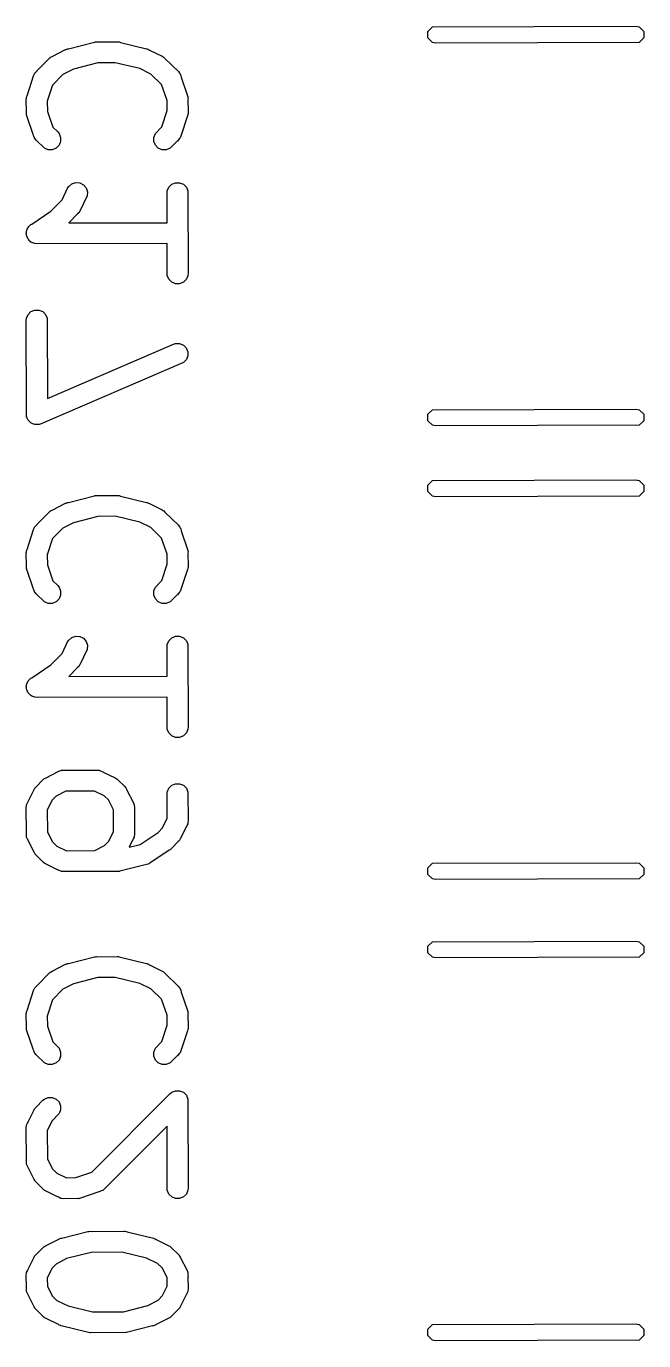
# Model space of a CAD drawing. Extents: x 195 to 310, y -208 to -141.
# Drawn here: x 230.38 to 234.77, y -174.17 to -164.83 of the extents above; entities that cross this region are included whole.
import ezdxf

# ---------------------------------------------------------------- set-up
doc = ezdxf.new("R2010")
doc.units = 0
doc.layers.add('BLACK', color=7, linetype='CONTINUOUS')

msp = doc.modelspace()

# ---------------------------------------------------------------- linework, layer by layer
at = {"layer": 'BLACK', "linetype": 'CONTINUOUS'}
for p, q in [((233.233315, -164.867039), (233.265787, -164.834567)), ((233.265787, -164.834567), (234.711252, -164.83)), ((234.711252, -164.83), (234.734213, -164.834567)), ((234.734213, -164.834567), (234.766685, -164.867039)), ((230.680501, -164.989601), (230.8652, -164.942084)), ((230.8652, -164.942084), (230.867736, -164.941708)), ((230.867736, -164.941708), (230.868758, -164.941286)), ((230.868758, -164.941286), (230.870719, -164.941268)), ((230.870719, -164.941268), (230.879744, -164.939934)), ((230.879744, -164.939934), (230.887667, -164.941112)), ((230.887667, -164.941112), (231.026247, -164.939845)), ((231.026247, -164.939845), (231.0288, -164.940096)), ((231.0288, -164.940096), (231.029893, -164.939934)), ((231.029893, -164.939934), (231.031764, -164.940388)), ((231.031764, -164.940388), (231.040879, -164.941286)), ((231.040879, -164.941286), (231.048547, -164.944462)), ((233.233315, -164.912961), (233.233315, -164.867039)), ((233.265787, -164.945433), (233.233315, -164.912961)), ((234.766685, -164.912961), (234.734213, -164.945433)), ((234.766685, -164.867039), (234.766685, -164.912961)), ((230.564823, -165.04407), (230.659373, -164.995382)), ((230.659373, -164.995382), (230.660442, -164.994972)), ((230.660442, -164.994972), (230.660878, -164.99465)), ((230.660878, -164.99465), (230.662121, -164.99433)), ((230.662121, -164.99433), (230.673104, -164.990127)), ((230.673104, -164.990127), (230.680501, -164.989601)), ((231.048547, -164.944462), (231.234913, -164.989703)), ((231.234913, -164.989703), (231.235992, -164.990088)), ((231.235992, -164.990088), (231.236532, -164.990127)), ((231.236532, -164.990127), (231.237739, -164.990712)), ((231.237739, -164.990712), (231.248759, -164.99465)), ((231.248759, -164.99465), (231.25427, -164.998734)), ((231.25427, -164.998734), (231.345502, -165.043001)), ((233.288748, -164.95), (233.265787, -164.945433)), ((234.734213, -164.945433), (233.288748, -164.95)), ((230.458158, -165.14522), (230.544643, -165.05705)), ((230.544643, -165.05705), (230.550393, -165.052329)), ((230.550393, -165.052329), (230.551692, -165.050833)), ((230.551692, -165.050833), (230.553102, -165.050106)), ((230.553102, -165.050106), (230.556008, -165.047722)), ((230.556008, -165.047722), (230.564823, -165.04407)), ((230.887645, -165.089806), (230.714215, -165.134424)), ((231.012417, -165.088664), (230.887645, -165.089806)), ((231.18554, -165.13069), (231.012417, -165.088664)), ((231.26535, -165.169416), (231.18554, -165.13069)), ((231.345502, -165.043001), (231.351798, -165.046964)), ((231.351798, -165.046964), (231.353628, -165.047722)), ((231.353628, -165.047722), (231.354748, -165.04882)), ((231.354748, -165.04882), (231.357945, -165.050833)), ((231.357945, -165.050833), (231.364468, -165.058355)), ((231.364468, -165.058355), (231.460233, -165.152288)), ((230.385138, -165.324182), (230.431287, -165.181604)), ((230.431287, -165.181604), (230.437281, -165.168179)), ((230.437281, -165.168179), (230.439046, -165.166143)), ((230.439046, -165.166143), (230.440078, -165.163653)), ((230.440078, -165.163653), (230.449826, -165.153714)), ((230.449826, -165.153714), (230.456455, -165.146072)), ((230.456455, -165.146072), (230.458158, -165.14522)), ((230.63908, -165.173115), (230.56629, -165.247324)), ((230.714215, -165.134424), (230.63908, -165.173115)), ((231.341076, -165.243693), (231.26535, -165.169416)), ((231.460233, -165.152288), (231.469561, -165.163653)), ((231.469561, -165.163653), (231.470592, -165.166143)), ((231.470592, -165.166143), (231.472357, -165.168178)), ((231.472357, -165.168178), (231.476802, -165.181136)), ((231.476802, -165.181136), (231.480759, -165.190689)), ((231.480759, -165.190689), (231.480759, -165.192669)), ((231.480759, -165.192669), (231.52597, -165.32446)), ((230.56629, -165.247324), (230.528767, -165.363251)), ((231.379934, -165.356963), (231.341076, -165.243693)), ((230.379819, -165.348178), (230.380548, -165.340772)), ((230.381069, -165.443495), (230.379819, -165.348178)), ((230.380408, -165.338798), (230.380889, -165.337311)), ((230.380548, -165.340772), (230.380408, -165.338798)), ((230.380889, -165.337311), (230.38126, -165.333546)), ((230.38126, -165.333546), (230.385138, -165.324182)), ((230.528767, -165.363251), (230.529703, -165.434629)), ((231.38087, -165.428342), (231.379934, -165.356963)), ((231.52597, -165.32446), (231.527619, -165.331715)), ((231.527619, -165.331715), (231.528378, -165.333546)), ((231.528378, -165.333546), (231.528398, -165.335142)), ((231.528398, -165.335142), (231.52923, -165.338797)), ((231.52923, -165.338797), (231.528568, -165.348097)), ((231.528568, -165.348097), (231.529819, -165.443416)), ((230.380408, -165.452796), (230.381069, -165.443495)), ((230.381239, -165.45645), (230.380408, -165.452796)), ((230.38126, -165.458048), (230.381239, -165.45645)), ((230.382018, -165.459879), (230.38126, -165.458048)), ((230.383668, -165.467133), (230.382018, -165.459879)), ((230.428879, -165.598923), (230.383668, -165.467133)), ((230.529703, -165.434629), (230.568368, -165.547337)), ((231.343262, -165.544534), (231.38087, -165.428342)), ((231.5245, -165.467408), (231.478351, -165.60999)), ((231.528378, -165.458048), (231.5245, -165.467408)), ((231.528748, -165.454284), (231.528378, -165.458048)), ((231.52923, -165.452797), (231.528748, -165.454284)), ((231.529819, -165.443416), (231.529089, -165.450822)), ((231.529089, -165.450822), (231.52923, -165.452797)), ((230.568368, -165.547337), (230.60309, -165.580859)), ((230.60309, -165.580859), (230.612417, -165.592224)), ((230.612417, -165.592224), (230.623616, -165.61926)), ((231.286021, -165.61926), (231.29722, -165.592224)), ((231.29722, -165.592224), (231.343262, -165.544534)), ((230.428879, -165.600904), (230.428879, -165.598923)), ((230.432834, -165.610453), (230.428879, -165.600904)), ((230.437281, -165.623415), (230.432834, -165.610453)), ((230.439046, -165.62545), (230.437281, -165.623415)), ((230.440078, -165.627941), (230.439046, -165.62545)), ((230.449405, -165.639306), (230.440078, -165.627941)), ((230.508389, -165.696252), (230.449405, -165.639306)), ((230.612417, -165.675559), (230.591724, -165.696252)), ((230.623616, -165.648523), (230.612417, -165.675559)), ((230.623616, -165.61926), (230.623616, -165.648523)), ((231.286021, -165.648523), (231.286021, -165.61926)), ((231.297219, -165.675559), (231.286021, -165.648523)), ((231.317912, -165.696252), (231.297219, -165.675559)), ((231.412612, -165.686926), (231.401247, -165.696253)), ((231.452027, -165.6461), (231.412612, -165.686926)), ((231.453183, -165.645523), (231.452027, -165.6461)), ((231.458466, -165.639431), (231.453183, -165.645523)), ((231.46956, -165.627941), (231.458466, -165.639431)), ((231.47059, -165.625452), (231.46956, -165.627941)), ((231.472357, -165.623416), (231.47059, -165.625452)), ((231.478351, -165.60999), (231.472357, -165.623416)), ((230.535425, -165.707451), (230.508389, -165.696252)), ((230.564688, -165.707451), (230.535425, -165.707451)), ((230.591724, -165.696252), (230.564688, -165.707451)), ((231.344948, -165.707451), (231.317912, -165.696252)), ((231.374211, -165.707451), (231.344948, -165.707451)), ((231.401247, -165.696253), (231.374211, -165.707451)), ((230.673451, -165.981304), (230.681283, -165.968861)), ((230.681283, -165.968861), (230.703391, -165.949688)), ((230.703391, -165.949688), (230.731152, -165.940434)), ((230.731152, -165.940434), (230.760342, -165.942508)), ((230.760342, -165.942508), (230.786517, -165.955596)), ((230.786517, -165.955596), (230.80569, -165.977703)), ((231.392459, -165.973177), (231.413151, -165.952485)), ((231.413151, -165.952485), (231.440187, -165.941286)), ((231.440187, -165.941286), (231.469451, -165.941286)), ((231.469451, -165.941286), (231.496487, -165.952485)), ((231.496487, -165.952485), (231.517179, -165.973177)), ((230.554825, -166.143763), (230.633581, -166.063472)), ((230.633581, -166.063472), (230.673451, -165.981304)), ((230.81287, -166.034655), (230.759996, -166.143624)), ((230.80569, -165.977703), (230.814944, -166.005465)), ((230.814944, -166.005465), (230.81287, -166.034655)), ((231.379819, -166.014845), (231.38126, -166.000213)), ((231.380337, -166.225664), (231.379819, -166.014845)), ((231.38126, -166.000213), (231.392459, -165.973177)), ((231.517179, -165.973177), (231.528378, -166.000213)), ((231.528378, -166.000213), (231.529819, -166.586273)), ((230.419238, -166.235677), (230.554825, -166.143763)), ((230.752164, -166.156067), (230.744646, -166.162586)), ((230.754174, -166.152873), (230.752164, -166.156067)), ((230.755275, -166.151751), (230.754174, -166.152873)), ((230.756033, -166.149918), (230.755275, -166.151751)), ((230.759996, -166.143624), (230.756033, -166.149918)), ((230.397709, -166.25364), (230.401841, -166.247471)), ((230.401841, -166.247471), (230.408168, -166.243181)), ((230.408168, -166.243181), (230.413151, -166.238199)), ((230.413151, -166.238199), (230.419238, -166.235677)), ((230.744646, -166.162586), (230.6818, -166.226656)), ((230.6818, -166.226656), (231.380337, -166.225664)), ((230.379819, -166.30048), (230.38126, -166.293275)), ((230.38126, -166.307764), (230.379819, -166.30048)), ((230.38126, -166.285927), (230.384101, -166.279066)), ((230.38126, -166.293275), (230.38126, -166.285927)), ((230.38126, -166.315191), (230.38126, -166.307764)), ((230.384072, -166.321979), (230.38126, -166.315191)), ((230.385498, -166.329188), (230.384072, -166.321979)), ((230.384101, -166.279066), (230.385558, -166.271786)), ((230.389617, -166.335366), (230.385498, -166.329188)), ((230.385558, -166.271786), (230.389646, -166.26568)), ((230.392459, -166.342227), (230.389617, -166.335366)), ((230.389646, -166.26568), (230.392459, -166.258891)), ((230.392459, -166.258891), (230.397709, -166.25364)), ((230.397654, -166.347422), (230.392459, -166.342227)), ((230.401731, -166.353537), (230.397654, -166.347422)), ((230.4079, -166.357668), (230.401731, -166.353537)), ((230.413151, -166.362919), (230.4079, -166.357668)), ((230.41994, -166.365731), (230.413151, -166.362919)), ((230.426046, -166.36982), (230.41994, -166.365731)), ((230.433326, -166.371276), (230.426046, -166.36982)), ((230.440187, -166.374118), (230.433326, -166.371276)), ((230.454663, -166.375543), (230.440187, -166.374118)), ((230.45474, -166.375559), (230.454663, -166.375543)), ((230.454766, -166.375553), (230.45474, -166.375559)), ((230.454819, -166.375559), (230.454766, -166.375553)), ((231.380702, -166.374244), (230.454819, -166.375559)), ((231.38126, -166.600905), (231.380702, -166.374244)), ((231.392459, -166.627941), (231.38126, -166.600905)), ((231.528378, -166.600905), (231.517179, -166.627941)), ((231.529819, -166.586273), (231.528378, -166.600905)), ((231.413151, -166.648633), (231.392459, -166.627941)), ((231.440187, -166.659832), (231.413151, -166.648633)), ((231.469451, -166.659832), (231.440187, -166.659832)), ((231.496487, -166.648633), (231.469451, -166.659832)), ((231.517179, -166.627941), (231.496487, -166.648633)), ((230.379819, -166.919607), (230.38126, -166.904975)), ((230.38126, -166.904975), (230.392459, -166.877939)), ((230.392459, -166.877939), (230.413151, -166.857247)), ((230.413151, -166.857247), (230.440187, -166.846048)), ((230.440187, -166.846048), (230.469451, -166.846048)), ((230.469451, -166.846048), (230.496487, -166.857247)), ((230.496487, -166.857247), (230.517179, -166.877939)), ((230.517179, -166.877939), (230.528378, -166.904975)), ((230.528378, -166.904975), (230.529581, -167.47402)), ((230.381199, -167.572257), (230.379819, -166.919607)), ((230.529581, -167.47402), (231.425275, -167.088766)), ((231.425275, -167.088766), (231.439291, -167.084327)), ((231.439291, -167.084327), (231.468553, -167.08397)), ((231.468553, -167.08397), (231.495723, -167.094838)), ((231.495723, -167.094838), (231.516666, -167.115277)), ((231.516666, -167.115277), (231.528194, -167.142175)), ((231.52855, -167.171436), (231.517682, -167.198606)), ((231.528194, -167.142175), (231.52855, -167.171436)), ((231.497244, -167.21955), (230.484363, -167.655209)), ((231.517682, -167.198606), (231.497244, -167.21955)), ((233.233315, -167.587039), (233.265787, -167.554567)), ((233.265787, -167.554567), (234.711252, -167.55)), ((234.711252, -167.55), (234.734213, -167.554567)), ((234.734213, -167.554567), (234.766685, -167.587039)), ((230.381087, -167.572539), (230.381199, -167.572257)), ((230.381223, -167.583743), (230.381087, -167.572539)), ((230.38126, -167.600905), (230.381223, -167.583743)), ((230.381438, -167.601335), (230.38126, -167.600905)), ((230.381444, -167.6018), (230.381438, -167.601335)), ((230.387032, -167.61484), (230.381444, -167.6018)), ((230.392459, -167.627941), (230.387032, -167.61484)), ((230.392787, -167.628269), (230.392459, -167.627941)), ((230.392971, -167.628698), (230.392787, -167.628269)), ((230.403131, -167.638613), (230.392971, -167.628698)), ((230.413151, -167.648633), (230.403131, -167.638613)), ((230.413581, -167.648811), (230.413151, -167.648633)), ((230.413915, -167.649137), (230.413581, -167.648811)), ((230.427097, -167.65441), (230.413915, -167.649137)), ((233.233315, -167.632961), (233.233315, -167.587039)), ((233.265787, -167.665433), (233.233315, -167.632961)), ((234.766685, -167.632961), (234.734213, -167.665433)), ((234.766685, -167.587039), (234.766685, -167.632961)), ((230.440187, -167.659832), (230.427097, -167.65441)), ((230.440653, -167.659832), (230.440187, -167.659832)), ((230.441085, -167.660005), (230.440653, -167.659832)), ((230.455265, -167.659832), (230.441085, -167.660005)), ((230.469451, -167.659832), (230.455265, -167.659832)), ((230.469881, -167.659653), (230.469451, -167.659832)), ((230.470346, -167.659648), (230.469881, -167.659653)), ((230.484363, -167.655209), (230.470346, -167.659648)), ((233.288748, -167.67), (233.265787, -167.665433)), ((234.734213, -167.665433), (233.288748, -167.67)), ((233.233315, -168.090289), (233.265787, -168.057817)), ((233.233315, -168.136211), (233.233315, -168.090289)), ((233.265787, -168.057817), (234.711252, -168.05325)), ((234.711252, -168.05325), (234.734213, -168.057817)), ((234.734213, -168.057817), (234.766685, -168.090289)), ((234.766685, -168.090289), (234.766685, -168.136211)), ((230.662121, -168.21758), (230.673104, -168.213377)), ((230.673104, -168.213377), (230.680501, -168.212851)), ((230.680501, -168.212851), (230.8652, -168.165334)), ((230.8652, -168.165334), (230.867736, -168.164958)), ((230.867736, -168.164958), (230.868758, -168.164536)), ((230.868758, -168.164536), (230.870719, -168.164518)), ((230.870719, -168.164518), (230.879744, -168.163184)), ((230.879744, -168.163184), (230.887667, -168.164362)), ((230.887667, -168.164362), (231.026247, -168.163095)), ((231.026247, -168.163095), (231.0288, -168.163346)), ((231.0288, -168.163346), (231.029893, -168.163184)), ((231.029893, -168.163184), (231.031764, -168.163638)), ((231.031764, -168.163638), (231.040879, -168.164536)), ((231.040879, -168.164536), (231.048547, -168.167712)), ((231.048547, -168.167712), (231.234913, -168.212953)), ((231.234913, -168.212953), (231.235992, -168.213338)), ((231.235992, -168.213338), (231.236532, -168.213377)), ((231.236532, -168.213377), (231.237739, -168.213962)), ((233.265787, -168.168683), (233.233315, -168.136211)), ((233.288748, -168.17325), (233.265787, -168.168683)), ((234.734213, -168.168683), (233.288748, -168.17325)), ((234.766685, -168.136211), (234.734213, -168.168683)), ((230.458158, -168.36847), (230.544643, -168.2803)), ((230.544643, -168.2803), (230.550393, -168.275579)), ((230.550393, -168.275579), (230.551692, -168.274083)), ((230.551692, -168.274083), (230.553102, -168.273356)), ((230.553102, -168.273356), (230.556008, -168.270972)), ((230.556008, -168.270972), (230.564823, -168.26732)), ((230.564823, -168.26732), (230.659373, -168.218632)), ((230.659373, -168.218632), (230.660442, -168.218222)), ((230.660442, -168.218222), (230.660878, -168.2179)), ((230.660878, -168.2179), (230.662121, -168.21758)), ((231.237739, -168.213962), (231.248759, -168.2179)), ((231.248759, -168.2179), (231.25427, -168.221984)), ((231.25427, -168.221984), (231.345502, -168.266251)), ((231.345502, -168.266251), (231.351798, -168.270214)), ((231.351798, -168.270214), (231.353628, -168.270972)), ((231.353628, -168.270972), (231.354748, -168.27207)), ((231.354748, -168.27207), (231.357945, -168.274083)), ((231.357945, -168.274083), (231.364468, -168.281605)), ((231.364468, -168.281605), (231.460233, -168.375538)), ((230.431287, -168.404854), (230.437281, -168.391429)), ((230.437281, -168.391429), (230.439046, -168.389393)), ((230.439046, -168.389393), (230.440078, -168.386903)), ((230.440078, -168.386903), (230.449826, -168.376964)), ((230.449826, -168.376964), (230.456455, -168.369322)), ((230.456455, -168.369322), (230.458158, -168.36847)), ((230.63908, -168.396365), (230.56629, -168.470574)), ((230.714215, -168.357674), (230.63908, -168.396365)), ((230.887645, -168.313056), (230.714215, -168.357674)), ((231.012417, -168.311914), (230.887645, -168.313056)), ((231.18554, -168.35394), (231.012417, -168.311914)), ((231.26535, -168.392666), (231.18554, -168.35394)), ((231.341076, -168.466943), (231.26535, -168.392666)), ((231.460233, -168.375538), (231.469561, -168.386903)), ((231.469561, -168.386903), (231.470592, -168.389393)), ((231.470592, -168.389393), (231.472357, -168.391428)), ((231.472357, -168.391428), (231.476802, -168.404386)), ((230.385138, -168.547432), (230.431287, -168.404854)), ((230.56629, -168.470574), (230.528767, -168.586501)), ((231.379934, -168.580213), (231.341076, -168.466943)), ((231.476802, -168.404386), (231.480759, -168.413939)), ((231.480759, -168.413939), (231.480759, -168.415919)), ((231.480759, -168.415919), (231.52597, -168.54771)), ((230.379819, -168.571428), (230.380548, -168.564022)), ((230.381069, -168.666745), (230.379819, -168.571428)), ((230.380408, -168.562048), (230.380889, -168.560561)), ((230.380548, -168.564022), (230.380408, -168.562048)), ((230.380889, -168.560561), (230.38126, -168.556796)), ((230.38126, -168.556796), (230.385138, -168.547432)), ((230.528767, -168.586501), (230.529703, -168.657879)), ((231.38087, -168.651592), (231.379934, -168.580213)), ((231.52597, -168.54771), (231.527619, -168.554965)), ((231.527619, -168.554965), (231.528378, -168.556796)), ((231.528378, -168.556796), (231.528398, -168.558392)), ((231.528398, -168.558392), (231.52923, -168.562047)), ((231.52923, -168.562047), (231.528568, -168.571347)), ((231.528568, -168.571347), (231.529819, -168.666666)), ((230.380408, -168.676046), (230.381069, -168.666745)), ((230.381239, -168.6797), (230.380408, -168.676046)), ((230.38126, -168.681298), (230.381239, -168.6797)), ((230.529703, -168.657879), (230.568368, -168.770587)), ((231.343262, -168.767784), (231.38087, -168.651592)), ((231.528748, -168.677534), (231.528378, -168.681298)), ((231.52923, -168.676047), (231.528748, -168.677534)), ((231.529819, -168.666666), (231.529089, -168.674072)), ((231.529089, -168.674072), (231.52923, -168.676047)), ((230.382018, -168.683129), (230.38126, -168.681298)), ((230.383668, -168.690383), (230.382018, -168.683129)), ((230.428879, -168.822173), (230.383668, -168.690383)), ((230.568368, -168.770587), (230.60309, -168.804109)), ((231.29722, -168.815474), (231.343262, -168.767784)), ((231.5245, -168.690658), (231.478351, -168.83324)), ((231.528378, -168.681298), (231.5245, -168.690658)), ((230.428879, -168.824154), (230.428879, -168.822173)), ((230.432834, -168.833703), (230.428879, -168.824154)), ((230.437281, -168.846665), (230.432834, -168.833703)), ((230.439046, -168.8487), (230.437281, -168.846665)), ((230.440078, -168.851191), (230.439046, -168.8487)), ((230.449405, -168.862556), (230.440078, -168.851191)), ((230.508389, -168.919502), (230.449405, -168.862556)), ((230.60309, -168.804109), (230.612417, -168.815474)), ((230.612417, -168.815474), (230.623616, -168.84251)), ((230.623616, -168.84251), (230.623616, -168.871773)), ((231.286021, -168.84251), (231.29722, -168.815474)), ((231.286021, -168.871773), (231.286021, -168.84251)), ((231.458466, -168.862681), (231.453183, -168.868773)), ((231.46956, -168.851191), (231.458466, -168.862681)), ((231.47059, -168.848702), (231.46956, -168.851191)), ((231.472357, -168.846666), (231.47059, -168.848702)), ((231.478351, -168.83324), (231.472357, -168.846666)), ((230.535425, -168.930701), (230.508389, -168.919502)), ((230.564688, -168.930701), (230.535425, -168.930701)), ((230.591724, -168.919502), (230.564688, -168.930701)), ((230.612417, -168.898809), (230.591724, -168.919502)), ((230.623616, -168.871773), (230.612417, -168.898809)), ((231.297219, -168.898809), (231.286021, -168.871773)), ((231.317912, -168.919502), (231.297219, -168.898809)), ((231.344948, -168.930701), (231.317912, -168.919502)), ((231.374211, -168.930701), (231.344948, -168.930701)), ((231.401247, -168.919503), (231.374211, -168.930701)), ((231.412612, -168.910176), (231.401247, -168.919503)), ((231.452027, -168.86935), (231.412612, -168.910176)), ((231.453183, -168.868773), (231.452027, -168.86935)), ((230.633581, -169.286722), (230.673451, -169.204554)), ((230.673451, -169.204554), (230.681283, -169.192111)), ((230.681283, -169.192111), (230.703391, -169.172938)), ((230.703391, -169.172938), (230.731152, -169.163684)), ((230.731152, -169.163684), (230.760342, -169.165758)), ((230.760342, -169.165758), (230.786517, -169.178846)), ((230.786517, -169.178846), (230.80569, -169.200953)), ((230.80569, -169.200953), (230.814944, -169.228715)), ((230.814944, -169.228715), (230.81287, -169.257905)), ((231.379819, -169.238095), (231.38126, -169.223463)), ((231.380337, -169.448914), (231.379819, -169.238095)), ((231.38126, -169.223463), (231.392459, -169.196427)), ((231.392459, -169.196427), (231.413151, -169.175735)), ((231.413151, -169.175735), (231.440187, -169.164536)), ((231.440187, -169.164536), (231.469451, -169.164536)), ((231.469451, -169.164536), (231.496487, -169.175735)), ((231.496487, -169.175735), (231.517179, -169.196427)), ((231.517179, -169.196427), (231.528378, -169.223463)), ((231.528378, -169.223463), (231.529819, -169.809523)), ((230.554825, -169.367013), (230.633581, -169.286722)), ((230.81287, -169.257905), (230.759996, -169.366874)), ((230.419238, -169.458927), (230.554825, -169.367013)), ((230.744646, -169.385836), (230.6818, -169.449906)), ((230.752164, -169.379317), (230.744646, -169.385836)), ((230.754174, -169.376123), (230.752164, -169.379317)), ((230.755275, -169.375001), (230.754174, -169.376123)), ((230.756033, -169.373168), (230.755275, -169.375001)), ((230.759996, -169.366874), (230.756033, -169.373168)), ((230.379819, -169.52373), (230.38126, -169.516525)), ((230.38126, -169.509177), (230.384101, -169.502316)), ((230.38126, -169.516525), (230.38126, -169.509177)), ((230.384101, -169.502316), (230.385558, -169.495036)), ((230.385558, -169.495036), (230.389646, -169.48893)), ((230.389646, -169.48893), (230.392459, -169.482141)), ((230.392459, -169.482141), (230.397709, -169.47689)), ((230.397709, -169.47689), (230.401841, -169.470721)), ((230.401841, -169.470721), (230.408168, -169.466431)), ((230.408168, -169.466431), (230.413151, -169.461449)), ((230.413151, -169.461449), (230.419238, -169.458927)), ((230.6818, -169.449906), (231.380337, -169.448914)), ((230.38126, -169.531014), (230.379819, -169.52373)), ((230.38126, -169.538441), (230.38126, -169.531014)), ((230.384072, -169.545229), (230.38126, -169.538441)), ((230.385498, -169.552438), (230.384072, -169.545229)), ((230.389617, -169.558616), (230.385498, -169.552438)), ((230.392459, -169.565477), (230.389617, -169.558616)), ((230.397654, -169.570672), (230.392459, -169.565477)), ((230.401731, -169.576787), (230.397654, -169.570672)), ((230.4079, -169.580918), (230.401731, -169.576787)), ((230.413151, -169.586169), (230.4079, -169.580918)), ((230.41994, -169.588981), (230.413151, -169.586169)), ((230.426046, -169.59307), (230.41994, -169.588981)), ((230.433326, -169.594526), (230.426046, -169.59307)), ((230.440187, -169.597368), (230.433326, -169.594526)), ((230.454663, -169.598793), (230.440187, -169.597368)), ((230.45474, -169.598809), (230.454663, -169.598793)), ((230.454766, -169.598803), (230.45474, -169.598809)), ((230.454819, -169.598809), (230.454766, -169.598803)), ((231.380702, -169.597494), (230.454819, -169.598809)), ((231.38126, -169.824155), (231.380702, -169.597494)), ((231.392459, -169.851191), (231.38126, -169.824155)), ((231.413151, -169.871883), (231.392459, -169.851191)), ((231.440187, -169.883082), (231.413151, -169.871883)), ((231.469451, -169.883082), (231.440187, -169.883082)), ((231.496487, -169.871883), (231.469451, -169.883082)), ((231.517179, -169.851191), (231.496487, -169.871883)), ((231.528378, -169.824155), (231.517179, -169.851191)), ((231.529819, -169.809523), (231.528378, -169.824155)), ((230.508389, -170.175735), (230.517199, -170.172085)), ((230.517199, -170.172085), (230.611754, -170.123394)), ((230.611754, -170.123394), (230.625485, -170.118139)), ((230.625485, -170.118139), (230.628174, -170.117947)), ((230.628174, -170.117947), (230.630663, -170.116917)), ((230.630663, -170.116917), (230.643732, -170.116842)), ((230.643732, -170.116842), (230.654675, -170.116065)), ((230.654675, -170.116065), (230.656784, -170.116768)), ((230.656784, -170.116768), (230.88339, -170.115476)), ((230.88339, -170.115476), (230.898022, -170.116917)), ((230.898022, -170.116917), (230.900511, -170.117948)), ((230.900511, -170.117948), (230.903199, -170.118139)), ((230.903199, -170.118139), (230.916192, -170.124443)), ((230.916192, -170.124443), (230.925058, -170.128116)), ((230.925058, -170.128116), (230.92628, -170.129338)), ((230.92628, -170.129338), (231.012169, -170.171013)), ((231.012169, -170.171013), (231.018468, -170.174977)), ((230.393681, -170.338061), (230.435356, -170.252173)), ((230.435356, -170.252173), (230.43932, -170.245873)), ((230.43932, -170.245873), (230.440078, -170.244046)), ((230.440078, -170.244046), (230.441208, -170.242875)), ((230.441208, -170.242875), (230.443188, -170.23973)), ((230.443188, -170.23973), (230.449682, -170.234097)), ((230.449682, -170.234097), (230.497024, -170.185062)), ((230.497024, -170.185062), (230.502773, -170.180343)), ((230.502773, -170.180343), (230.504073, -170.178845)), ((230.504073, -170.178845), (230.505486, -170.178117)), ((230.505486, -170.178117), (230.508389, -170.175735)), ((230.660866, -170.265387), (230.592115, -170.30079)), ((230.863602, -170.264231), (230.660866, -170.265387)), ((230.932224, -170.297528), (230.863602, -170.264231)), ((231.018468, -170.174977), (231.020296, -170.175735)), ((231.020296, -170.175735), (231.021466, -170.176865)), ((231.021466, -170.176865), (231.024612, -170.178845)), ((231.024612, -170.178845), (231.030244, -170.185339)), ((231.030244, -170.185339), (231.07928, -170.232681)), ((231.07928, -170.232681), (231.083998, -170.23843)), ((231.083998, -170.23843), (231.085497, -170.23973)), ((231.085497, -170.23973), (231.086224, -170.241143)), ((231.086224, -170.241143), (231.088607, -170.244046)), ((231.088607, -170.244046), (231.092256, -170.252856)), ((231.092256, -170.252856), (231.140948, -170.347411)), ((231.38126, -170.271082), (231.392459, -170.244046)), ((231.392459, -170.244046), (231.413151, -170.223354)), ((231.413151, -170.223354), (231.440187, -170.212155)), ((231.440187, -170.212155), (231.469451, -170.212155)), ((231.469451, -170.212155), (231.496487, -170.223354)), ((231.496487, -170.223354), (231.517179, -170.244046)), ((231.517179, -170.244046), (231.528378, -170.271082)), ((230.382291, -170.36383), (230.382482, -170.361143)), ((230.382482, -170.361143), (230.388786, -170.348149)), ((230.388786, -170.348149), (230.392459, -170.339284)), ((230.392459, -170.339284), (230.393681, -170.338061)), ((230.561871, -170.332117), (230.528619, -170.400647)), ((230.592115, -170.30079), (230.561871, -170.332117)), ((230.963551, -170.327772), (230.932224, -170.297528)), ((230.998975, -170.396563), (230.963551, -170.327772)), ((231.140948, -170.347411), (231.146203, -170.361142)), ((231.146203, -170.361142), (231.146394, -170.363831)), ((231.379819, -170.285714), (231.38126, -170.271082)), ((231.381018, -170.456494), (231.379819, -170.285714)), ((231.528378, -170.271082), (231.529819, -170.47619)), ((230.379819, -170.380952), (230.38126, -170.36632)), ((230.381077, -170.560039), (230.379819, -170.380952)), ((230.38126, -170.36632), (230.382291, -170.36383)), ((230.528619, -170.400647), (230.529709, -170.555816)), ((231.000065, -170.551732), (230.998975, -170.396563)), ((231.146394, -170.363831), (231.147425, -170.36632)), ((231.147425, -170.36632), (231.147518, -170.379659)), ((231.147518, -170.379659), (231.148277, -170.390332)), ((231.148277, -170.390332), (231.147607, -170.392339)), ((231.147607, -170.392339), (231.148866, -170.571428)), ((231.315841, -170.558091), (231.347767, -170.525023)), ((231.347767, -170.525023), (231.381018, -170.456494)), ((231.515957, -170.519079), (231.474282, -170.604969)), ((231.517179, -170.517858), (231.515957, -170.519079)), ((231.520848, -170.508998), (231.517179, -170.517858)), ((231.527156, -170.496), (231.520848, -170.508998)), ((231.527347, -170.49331), (231.527156, -170.496)), ((231.528378, -170.490822), (231.527347, -170.49331)), ((231.529819, -170.47619), (231.528378, -170.490822)), ((230.380408, -170.562047), (230.381077, -170.560039)), ((230.381166, -170.572719), (230.380408, -170.562047)), ((230.38126, -170.58606), (230.381166, -170.572719)), ((230.382291, -170.588549), (230.38126, -170.58606)), ((230.382482, -170.591237), (230.382291, -170.588549)), ((230.387737, -170.604969), (230.382482, -170.591237)), ((230.436429, -170.699525), (230.387737, -170.604969)), ((230.529709, -170.555816), (230.565133, -170.624607)), ((230.565133, -170.624607), (230.596461, -170.654852)), ((230.936569, -170.651589), (230.966814, -170.620261)), ((230.966814, -170.620261), (231.000065, -170.551732)), ((231.135004, -170.614317), (231.110858, -170.66408)), ((231.136226, -170.613096), (231.135004, -170.614317)), ((231.139895, -170.604236), (231.136226, -170.613096)), ((231.146203, -170.591238), (231.139895, -170.604236)), ((231.146394, -170.588548), (231.146203, -170.591238)), ((231.147425, -170.58606), (231.146394, -170.588548)), ((231.148866, -170.571428), (231.147425, -170.58606)), ((231.189238, -170.643915), (231.315841, -170.558091)), ((231.459953, -170.623045), (231.412612, -170.672081)), ((231.46645, -170.617412), (231.459953, -170.623045)), ((231.468429, -170.614266), (231.46645, -170.617412)), ((231.46956, -170.613096), (231.468429, -170.614266)), ((231.470317, -170.611268), (231.46956, -170.613096)), ((231.474282, -170.604969), (231.470317, -170.611268)), ((230.440078, -170.708334), (230.436429, -170.699525)), ((230.44246, -170.711236), (230.440078, -170.708334)), ((230.443188, -170.71265), (230.44246, -170.711236)), ((230.444686, -170.713949), (230.443188, -170.71265)), ((230.449405, -170.719699), (230.444686, -170.713949)), ((230.49844, -170.76704), (230.449405, -170.719699)), ((230.596461, -170.654852), (230.665227, -170.688219)), ((230.665227, -170.688219), (230.866863, -170.687484)), ((230.866863, -170.687484), (230.936569, -170.651589)), ((231.110858, -170.66408), (231.189238, -170.643915)), ((231.395159, -170.683929), (231.258326, -170.776689)), ((231.401247, -170.681408), (231.395159, -170.683929)), ((231.41249, -170.67218), (231.401247, -170.681408)), ((231.412558, -170.672135), (231.41249, -170.67218)), ((231.412572, -170.672113), (231.412558, -170.672135)), ((231.412612, -170.672081), (231.412572, -170.672113)), ((230.504073, -170.773535), (230.49844, -170.76704)), ((230.507218, -170.775514), (230.504073, -170.773535)), ((230.508389, -170.776645), (230.507218, -170.775514)), ((230.510216, -170.777402), (230.508389, -170.776645)), ((230.516516, -170.781367), (230.510216, -170.777402)), ((230.602405, -170.823042), (230.516516, -170.781367)), ((230.603627, -170.824264), (230.602405, -170.823042)), ((230.612486, -170.827933), (230.603627, -170.824264)), ((230.625485, -170.834241), (230.612486, -170.827933)), ((231.234746, -170.785703), (231.044437, -170.834665)), ((231.245352, -170.783606), (231.234746, -170.785703)), ((231.247637, -170.782387), (231.245352, -170.783606)), ((231.248759, -170.782099), (231.247637, -170.782387)), ((231.250247, -170.780995), (231.248759, -170.782099)), ((231.258326, -170.776689), (231.250247, -170.780995)), ((233.233315, -170.810289), (233.265787, -170.777817)), ((233.233315, -170.856211), (233.233315, -170.810289)), ((233.265787, -170.777817), (234.711252, -170.77325)), ((234.711252, -170.77325), (234.734213, -170.777817)), ((234.734213, -170.777817), (234.766685, -170.810289)), ((234.766685, -170.810289), (234.766685, -170.856211)), ((230.628174, -170.834432), (230.625485, -170.834241)), ((230.630663, -170.835463), (230.628174, -170.834432)), ((230.645295, -170.836904), (230.630663, -170.835463)), ((230.873284, -170.836073), (230.645295, -170.836904)), ((230.874009, -170.836315), (230.873284, -170.836073)), ((230.87763, -170.836057), (230.874009, -170.836315)), ((231.021286, -170.835534), (230.87763, -170.836057)), ((231.029893, -170.836815), (231.021286, -170.835534)), ((231.038992, -170.835469), (231.029893, -170.836815)), ((231.040879, -170.835463), (231.038992, -170.835469)), ((231.0419, -170.83504), (231.040879, -170.835463)), ((231.044437, -170.834665), (231.0419, -170.83504)), ((233.265787, -170.888683), (233.233315, -170.856211)), ((233.288748, -170.89325), (233.265787, -170.888683)), ((234.734213, -170.888683), (233.288748, -170.89325)), ((234.766685, -170.856211), (234.734213, -170.888683)), ((233.233315, -171.367039), (233.265787, -171.334567)), ((233.233315, -171.412961), (233.233315, -171.367039)), ((233.265787, -171.334567), (234.711252, -171.33)), ((234.711252, -171.33), (234.734213, -171.334567)), ((234.734213, -171.334567), (234.766685, -171.367039)), ((234.766685, -171.367039), (234.766685, -171.412961)), ((230.680501, -171.489601), (230.8652, -171.442084)), ((230.8652, -171.442084), (230.867736, -171.441708)), ((230.867736, -171.441708), (230.868758, -171.441286)), ((230.868758, -171.441286), (230.870719, -171.441268)), ((230.870719, -171.441268), (230.879744, -171.439934)), ((230.879744, -171.439934), (230.887667, -171.441112)), ((230.887667, -171.441112), (231.026247, -171.439845)), ((231.026247, -171.439845), (231.0288, -171.440096)), ((231.0288, -171.440096), (231.029893, -171.439934)), ((231.029893, -171.439934), (231.031764, -171.440388)), ((231.031764, -171.440388), (231.040879, -171.441286)), ((231.040879, -171.441286), (231.048547, -171.444462)), ((231.048547, -171.444462), (231.234913, -171.489703)), ((233.265787, -171.445433), (233.233315, -171.412961)), ((233.288748, -171.45), (233.265787, -171.445433)), ((234.734213, -171.445433), (233.288748, -171.45)), ((234.766685, -171.412961), (234.734213, -171.445433)), ((230.458158, -171.64522), (230.544643, -171.55705)), ((230.544643, -171.55705), (230.550393, -171.552329)), ((230.550393, -171.552329), (230.551692, -171.550833)), ((230.551692, -171.550833), (230.553102, -171.550106)), ((230.553102, -171.550106), (230.556008, -171.547722)), ((230.556008, -171.547722), (230.564823, -171.54407)), ((230.564823, -171.54407), (230.659373, -171.495382)), ((230.659373, -171.495382), (230.660442, -171.494972)), ((230.660442, -171.494972), (230.660878, -171.49465)), ((230.660878, -171.49465), (230.662121, -171.49433)), ((230.662121, -171.49433), (230.673104, -171.490127)), ((230.673104, -171.490127), (230.680501, -171.489601)), ((231.234913, -171.489703), (231.235992, -171.490088)), ((231.235992, -171.490088), (231.236532, -171.490127)), ((231.236532, -171.490127), (231.237739, -171.490712)), ((231.237739, -171.490712), (231.248759, -171.49465)), ((231.248759, -171.49465), (231.25427, -171.498734)), ((231.25427, -171.498734), (231.345502, -171.543001)), ((231.345502, -171.543001), (231.351798, -171.546964)), ((231.351798, -171.546964), (231.353628, -171.547722)), ((231.353628, -171.547722), (231.354748, -171.54882)), ((231.354748, -171.54882), (231.357945, -171.550833)), ((231.357945, -171.550833), (231.364468, -171.558355)), ((231.364468, -171.558355), (231.460233, -171.652288)), ((230.431287, -171.681604), (230.437281, -171.668179)), ((230.437281, -171.668179), (230.439046, -171.666143)), ((230.439046, -171.666143), (230.440078, -171.663653)), ((230.440078, -171.663653), (230.449826, -171.653714)), ((230.449826, -171.653714), (230.456455, -171.646072)), ((230.456455, -171.646072), (230.458158, -171.64522)), ((230.714215, -171.634424), (230.63908, -171.673115)), ((230.887645, -171.589806), (230.714215, -171.634424)), ((231.012417, -171.588664), (230.887645, -171.589806)), ((231.18554, -171.63069), (231.012417, -171.588664)), ((231.26535, -171.669416), (231.18554, -171.63069)), ((231.460233, -171.652288), (231.469561, -171.663653)), ((231.469561, -171.663653), (231.470592, -171.666143)), ((231.470592, -171.666143), (231.472357, -171.668178)), ((231.472357, -171.668178), (231.476802, -171.681136)), ((230.385138, -171.824182), (230.431287, -171.681604)), ((230.56629, -171.747324), (230.528767, -171.863251)), ((230.63908, -171.673115), (230.56629, -171.747324)), ((231.341076, -171.743693), (231.26535, -171.669416)), ((231.379934, -171.856963), (231.341076, -171.743693)), ((231.476802, -171.681136), (231.480759, -171.690689)), ((231.480759, -171.690689), (231.480759, -171.692669)), ((231.480759, -171.692669), (231.52597, -171.82446)), ((230.379819, -171.848178), (230.380548, -171.840772)), ((230.381069, -171.943495), (230.379819, -171.848178)), ((230.380408, -171.838798), (230.380889, -171.837311)), ((230.380548, -171.840772), (230.380408, -171.838798)), ((230.380889, -171.837311), (230.38126, -171.833546)), ((230.38126, -171.833546), (230.385138, -171.824182)), ((231.52597, -171.82446), (231.527619, -171.831715)), ((231.527619, -171.831715), (231.528378, -171.833546)), ((231.528378, -171.833546), (231.528398, -171.835142)), ((231.528398, -171.835142), (231.52923, -171.838797)), ((231.52923, -171.838797), (231.528568, -171.848097)), ((231.528568, -171.848097), (231.529819, -171.943416)), ((230.380408, -171.952796), (230.381069, -171.943495)), ((230.528767, -171.863251), (230.529703, -171.934629)), ((230.529703, -171.934629), (230.568368, -172.047337)), ((231.343262, -172.044534), (231.38087, -171.928342)), ((231.38087, -171.928342), (231.379934, -171.856963)), ((231.529819, -171.943416), (231.529089, -171.950822)), ((230.381239, -171.95645), (230.380408, -171.952796)), ((230.38126, -171.958048), (230.381239, -171.95645)), ((230.382018, -171.959879), (230.38126, -171.958048)), ((230.383668, -171.967133), (230.382018, -171.959879)), ((230.428879, -172.098923), (230.383668, -171.967133)), ((231.5245, -171.967408), (231.478351, -172.10999)), ((231.528378, -171.958048), (231.5245, -171.967408)), ((231.528748, -171.954284), (231.528378, -171.958048)), ((231.52923, -171.952797), (231.528748, -171.954284)), ((231.529089, -171.950822), (231.52923, -171.952797)), ((230.428879, -172.100904), (230.428879, -172.098923)), ((230.432834, -172.110453), (230.428879, -172.100904)), ((230.437281, -172.123415), (230.432834, -172.110453)), ((230.439046, -172.12545), (230.437281, -172.123415)), ((230.440078, -172.127941), (230.439046, -172.12545)), ((230.449405, -172.139306), (230.440078, -172.127941)), ((230.568368, -172.047337), (230.60309, -172.080859)), ((230.60309, -172.080859), (230.612417, -172.092224)), ((230.612417, -172.092224), (230.623616, -172.11926)), ((230.623616, -172.11926), (230.623616, -172.148523)), ((231.286021, -172.11926), (231.29722, -172.092224)), ((231.286021, -172.148523), (231.286021, -172.11926)), ((231.29722, -172.092224), (231.343262, -172.044534)), ((231.46956, -172.127941), (231.458466, -172.139431)), ((231.47059, -172.125452), (231.46956, -172.127941)), ((231.472357, -172.123416), (231.47059, -172.125452)), ((231.478351, -172.10999), (231.472357, -172.123416)), ((230.508389, -172.196252), (230.449405, -172.139306)), ((230.535425, -172.207451), (230.508389, -172.196252)), ((230.564688, -172.207451), (230.535425, -172.207451)), ((230.591724, -172.196252), (230.564688, -172.207451)), ((230.612417, -172.175559), (230.591724, -172.196252)), ((230.623616, -172.148523), (230.612417, -172.175559)), ((231.297219, -172.175559), (231.286021, -172.148523)), ((231.317912, -172.196252), (231.297219, -172.175559)), ((231.344948, -172.207451), (231.317912, -172.196252)), ((231.374211, -172.207451), (231.344948, -172.207451)), ((231.401247, -172.196253), (231.374211, -172.207451)), ((231.412612, -172.186926), (231.401247, -172.196253)), ((231.452027, -172.1461), (231.412612, -172.186926)), ((231.453183, -172.145523), (231.452027, -172.1461)), ((231.458466, -172.139431), (231.453183, -172.145523)), ((230.845599, -172.97233), (231.401786, -172.414193)), ((231.401786, -172.414193), (231.413151, -172.404865)), ((231.413151, -172.404865), (231.432268, -172.396946)), ((231.432268, -172.396946), (231.440187, -172.393667)), ((231.440187, -172.393667), (231.469451, -172.393667)), ((231.469451, -172.393667), (231.496487, -172.404866)), ((231.496487, -172.404866), (231.51718, -172.425558)), ((230.449682, -172.510847), (230.497024, -172.461812)), ((230.497024, -172.461812), (230.508389, -172.452485)), ((230.508389, -172.452485), (230.535425, -172.441286)), ((230.535425, -172.441286), (230.564688, -172.441286)), ((230.564688, -172.441286), (230.591724, -172.452485)), ((230.591724, -172.452485), (230.612417, -172.473178)), ((230.612417, -172.473178), (230.623616, -172.500214)), ((230.623616, -172.500214), (230.623616, -172.529477)), ((231.51718, -172.425558), (231.523694, -172.441286)), ((231.523694, -172.441286), (231.528378, -172.452594)), ((231.528378, -172.452594), (231.529819, -173.086273)), ((230.393681, -172.614811), (230.435356, -172.528923)), ((230.435356, -172.528923), (230.43932, -172.522623)), ((230.43932, -172.522623), (230.440078, -172.520796)), ((230.440078, -172.520796), (230.441208, -172.519625)), ((230.441208, -172.519625), (230.443188, -172.51648)), ((230.443188, -172.51648), (230.449682, -172.510847)), ((230.612417, -172.556513), (230.561871, -172.608867)), ((230.623616, -172.529477), (230.612417, -172.556513)), ((230.379819, -172.657702), (230.38126, -172.64307)), ((230.381111, -172.884306), (230.379819, -172.657702)), ((230.38126, -172.64307), (230.382291, -172.64058)), ((230.382291, -172.64058), (230.382482, -172.637893)), ((230.382482, -172.637893), (230.388786, -172.624899)), ((230.388786, -172.624899), (230.392459, -172.616034)), ((230.392459, -172.616034), (230.393681, -172.614811)), ((230.561871, -172.608867), (230.528574, -172.677489)), ((230.528574, -172.677489), (230.52973, -172.880225)), ((231.380226, -172.646327), (230.936423, -173.091687)), ((231.38126, -173.100905), (231.380226, -172.646327)), ((230.52973, -172.880225), (230.565133, -172.948976)), ((230.380408, -172.886416), (230.381111, -172.884306)), ((230.381185, -172.897358), (230.380408, -172.886416)), ((230.38126, -172.910429), (230.381185, -172.897358)), ((230.382291, -172.912918), (230.38126, -172.910429)), ((230.382482, -172.915606), (230.382291, -172.912918)), ((230.387737, -172.929338), (230.382482, -172.915606)), ((230.436429, -173.023894), (230.387737, -172.929338)), ((230.565133, -172.948976), (230.596461, -172.979221)), ((230.731746, -173.011388), (230.845599, -172.97233)), ((230.440078, -173.032703), (230.436429, -173.023894)), ((230.44246, -173.035605), (230.440078, -173.032703)), ((230.443188, -173.037019), (230.44246, -173.035605)), ((230.444686, -173.038318), (230.443188, -173.037019)), ((230.449405, -173.044068), (230.444686, -173.038318)), ((230.49844, -173.091409), (230.449405, -173.044068)), ((230.596461, -172.979221), (230.66457, -173.012269)), ((230.66457, -173.012269), (230.731746, -173.011388)), ((230.504073, -173.097904), (230.49844, -173.091409)), ((230.507218, -173.099883), (230.504073, -173.097904)), ((230.508389, -173.101014), (230.507218, -173.099883)), ((230.510216, -173.101771), (230.508389, -173.101014)), ((230.516516, -173.105736), (230.510216, -173.101771)), ((230.602405, -173.147411), (230.516516, -173.105736)), ((230.603627, -173.148633), (230.602405, -173.147411)), ((230.612486, -173.152302), (230.603627, -173.148633)), ((230.625485, -173.15861), (230.612486, -173.152302)), ((230.628174, -173.158801), (230.625485, -173.15861)), ((230.630663, -173.159832), (230.628174, -173.158801)), ((230.645295, -173.161273), (230.630663, -173.159832)), ((230.740612, -173.160022), (230.645295, -173.161273)), ((230.749913, -173.160684), (230.740612, -173.160022)), ((230.753567, -173.159852), (230.749913, -173.160684)), ((230.755165, -173.159832), (230.753567, -173.159852)), ((230.756996, -173.159073), (230.755165, -173.159832)), ((230.76425, -173.157424), (230.756996, -173.159073)), ((230.89604, -173.112213), (230.76425, -173.157424)), ((230.898021, -173.112213), (230.89604, -173.112213)), ((230.90757, -173.108257), (230.898021, -173.112213)), ((230.920532, -173.103811), (230.90757, -173.108257)), ((230.922567, -173.102045), (230.920532, -173.103811)), ((230.925058, -173.101014), (230.922567, -173.102045)), ((230.936423, -173.091687), (230.925058, -173.101014)), ((231.392459, -173.127941), (231.38126, -173.100905)), ((231.413151, -173.148633), (231.392459, -173.127941)), ((231.440187, -173.159832), (231.413151, -173.148633)), ((231.469451, -173.159832), (231.440187, -173.159832)), ((231.496487, -173.148633), (231.469451, -173.159832)), ((231.517179, -173.127941), (231.496487, -173.148633)), ((231.528378, -173.100905), (231.517179, -173.127941)), ((231.529819, -173.086273), (231.528378, -173.100905)), ((230.614502, -173.446711), (230.625485, -173.442508)), ((230.625485, -173.442508), (230.632882, -173.441982)), ((230.632882, -173.441982), (230.817581, -173.394465)), ((230.817581, -173.394465), (230.820117, -173.394089)), ((230.820117, -173.394089), (230.821139, -173.393667)), ((230.821139, -173.393667), (230.823053, -173.393656)), ((230.823053, -173.393656), (230.832125, -173.392315)), ((230.832125, -173.392315), (230.84047, -173.393556)), ((230.84047, -173.393556), (231.073866, -173.392226)), ((231.073866, -173.392226), (231.076419, -173.392477)), ((231.076419, -173.392477), (231.077512, -173.392315)), ((231.077512, -173.392315), (231.079383, -173.392769)), ((231.079383, -173.392769), (231.088498, -173.393667)), ((231.088498, -173.393667), (231.096166, -173.396843)), ((231.096166, -173.396843), (231.282532, -173.442084)), ((231.282532, -173.442084), (231.283611, -173.442469)), ((231.283611, -173.442469), (231.284151, -173.442508)), ((231.284151, -173.442508), (231.285358, -173.443093)), ((231.285358, -173.443093), (231.296378, -173.447031)), ((230.449682, -173.558466), (230.497024, -173.509431)), ((230.497024, -173.509431), (230.502773, -173.504712)), ((230.502773, -173.504712), (230.504073, -173.503214)), ((230.504073, -173.503214), (230.505486, -173.502486)), ((230.505486, -173.502486), (230.508389, -173.500104)), ((230.508389, -173.500104), (230.517199, -173.496454)), ((230.517199, -173.496454), (230.611754, -173.447763)), ((230.611754, -173.447763), (230.612823, -173.447353)), ((230.612823, -173.447353), (230.613259, -173.447031)), ((230.613259, -173.447031), (230.614502, -173.446711)), ((231.296378, -173.447031), (231.301889, -173.451115)), ((231.301889, -173.451115), (231.393121, -173.495382)), ((231.393121, -173.495382), (231.399417, -173.499345)), ((231.399417, -173.499345), (231.401247, -173.500103)), ((231.401247, -173.500103), (231.402418, -173.501234)), ((231.402418, -173.501234), (231.405564, -173.503214)), ((231.405564, -173.503214), (231.411195, -173.509707)), ((231.411195, -173.509707), (231.460232, -173.557049)), ((230.393681, -173.66243), (230.435356, -173.576542)), ((230.435356, -173.576542), (230.43932, -173.570242)), ((230.43932, -173.570242), (230.440078, -173.568415)), ((230.440078, -173.568415), (230.441208, -173.567244)), ((230.441208, -173.567244), (230.443188, -173.564099)), ((230.443188, -173.564099), (230.449682, -173.558466)), ((230.592115, -173.625159), (230.561871, -173.656486)), ((230.666596, -173.586805), (230.592115, -173.625159)), ((230.839968, -173.542202), (230.666596, -173.586805)), ((231.059641, -173.540949), (230.839968, -173.542202)), ((231.233159, -173.583071), (231.059641, -173.540949)), ((231.313176, -173.621897), (231.233159, -173.583071)), ((231.344504, -173.652142), (231.313176, -173.621897)), ((231.460232, -173.557049), (231.46495, -173.562798)), ((231.46495, -173.562798), (231.46645, -173.564099)), ((231.46645, -173.564099), (231.467177, -173.565512)), ((231.467177, -173.565512), (231.46956, -173.568415)), ((231.46956, -173.568415), (231.473209, -173.577225)), ((231.473209, -173.577225), (231.521901, -173.67178)), ((230.379819, -173.705321), (230.38126, -173.690689)), ((230.380924, -173.789627), (230.379819, -173.705321)), ((230.38126, -173.690689), (230.382291, -173.688199)), ((230.382291, -173.688199), (230.382482, -173.685512)), ((230.382482, -173.685512), (230.388786, -173.672518)), ((230.388786, -173.672518), (230.392459, -173.663653)), ((230.392459, -173.663653), (230.393681, -173.66243)), ((230.561871, -173.656486), (230.528822, -173.724596)), ((231.380026, -173.721122), (231.344504, -173.652142)), ((231.380815, -173.781283), (231.380026, -173.721122)), ((231.521901, -173.67178), (231.527156, -173.685511)), ((231.527156, -173.685511), (231.527347, -173.6882)), ((231.527347, -173.6882), (231.528378, -173.690689)), ((231.528378, -173.690689), (231.528571, -173.70543)), ((231.528571, -173.70543), (231.52923, -173.714701)), ((231.52923, -173.714701), (231.528713, -173.716251)), ((231.528713, -173.716251), (231.529819, -173.800559)), ((230.380408, -173.791178), (230.380924, -173.789627)), ((230.381066, -173.800447), (230.380408, -173.791178)), ((230.38126, -173.815191), (230.381066, -173.800447)), ((230.382291, -173.81768), (230.38126, -173.815191)), ((230.528822, -173.724596), (230.529611, -173.784757)), ((230.529611, -173.784757), (230.565133, -173.853738)), ((231.347767, -173.849392), (231.380815, -173.781283)), ((231.528378, -173.815191), (231.527347, -173.817679)), ((231.529819, -173.800559), (231.528378, -173.815191)), ((230.382482, -173.820368), (230.382291, -173.81768)), ((230.387737, -173.8341), (230.382482, -173.820368)), ((230.436429, -173.928656), (230.387737, -173.8341)), ((230.565133, -173.853738), (230.596461, -173.883983)), ((230.596461, -173.883983), (230.676477, -173.922808)), ((231.24304, -173.919074), (231.317521, -173.880719)), ((231.317521, -173.880719), (231.347767, -173.849392)), ((231.515957, -173.843448), (231.474282, -173.929338)), ((231.517179, -173.842227), (231.515957, -173.843448)), ((231.520848, -173.833367), (231.517179, -173.842227)), ((231.527156, -173.820369), (231.520848, -173.833367)), ((231.527347, -173.817679), (231.527156, -173.820369)), ((230.440078, -173.937465), (230.436429, -173.928656)), ((230.44246, -173.940367), (230.440078, -173.937465)), ((230.443188, -173.941781), (230.44246, -173.940367)), ((230.444686, -173.94308), (230.443188, -173.941781)), ((230.449405, -173.94883), (230.444686, -173.94308)), ((230.49844, -173.996171), (230.449405, -173.94883)), ((230.504073, -174.002666), (230.49844, -173.996171)), ((230.507218, -174.004645), (230.504073, -174.002666)), ((230.676477, -173.922808), (230.849995, -173.96493)), ((230.849995, -173.96493), (231.069668, -173.963677)), ((231.069668, -173.963677), (231.24304, -173.919074)), ((231.404151, -174.003393), (231.401247, -174.005777)), ((231.405564, -174.002666), (231.404151, -174.003393)), ((231.406863, -174.001167), (231.405564, -174.002666)), ((231.412612, -173.99645), (231.406863, -174.001167)), ((231.459953, -173.947414), (231.412612, -173.99645)), ((231.46645, -173.941781), (231.459953, -173.947414)), ((231.468429, -173.938635), (231.46645, -173.941781)), ((231.46956, -173.937465), (231.468429, -173.938635)), ((231.470317, -173.935637), (231.46956, -173.937465)), ((231.474282, -173.929338), (231.470317, -173.935637)), ((230.508389, -174.005776), (230.507218, -174.004645)), ((230.510216, -174.006533), (230.508389, -174.005776)), ((230.516516, -174.010498), (230.510216, -174.006533)), ((230.607748, -174.054766), (230.516516, -174.010498)), ((230.613259, -174.058849), (230.607748, -174.054766)), ((230.624274, -174.062784), (230.613259, -174.058849)), ((230.625485, -174.063372), (230.624274, -174.062784)), ((230.626025, -174.06341), (230.625485, -174.063372)), ((230.627105, -174.063796), (230.626025, -174.06341)), ((230.81347, -174.109036), (230.627105, -174.063796)), ((231.276754, -174.063897), (231.092056, -174.111415)), ((231.284151, -174.063372), (231.276754, -174.063897)), ((231.295133, -174.059169), (231.284151, -174.063372)), ((231.296378, -174.058849), (231.295133, -174.059169)), ((231.296813, -174.058526), (231.296378, -174.058849)), ((231.297883, -174.058117), (231.296813, -174.058526)), ((231.392435, -174.009426), (231.297883, -174.058117)), ((231.401247, -174.005777), (231.392435, -174.009426)), ((233.233315, -174.087039), (233.265787, -174.054567)), ((233.233315, -174.132961), (233.233315, -174.087039)), ((233.265787, -174.054567), (234.711252, -174.05)), ((234.711252, -174.05), (234.734213, -174.054567)), ((234.734213, -174.054567), (234.766685, -174.087039)), ((234.766685, -174.087039), (234.766685, -174.132961)), ((230.821139, -174.112213), (230.81347, -174.109036)), ((230.830253, -174.11311), (230.821139, -174.112213)), ((230.832125, -174.113565), (230.830253, -174.11311)), ((230.833217, -174.113402), (230.832125, -174.113565)), ((230.835771, -174.113654), (230.833217, -174.113402)), ((231.069166, -174.112323), (230.835771, -174.113654)), ((231.077512, -174.113565), (231.069166, -174.112323)), ((231.086583, -174.112223), (231.077512, -174.113565)), ((231.088498, -174.112213), (231.086583, -174.112223)), ((231.089519, -174.11179), (231.088498, -174.112213)), ((231.092056, -174.111415), (231.089519, -174.11179)), ((233.265787, -174.165433), (233.233315, -174.132961)), ((233.288748, -174.17), (233.265787, -174.165433)), ((234.734213, -174.165433), (233.288748, -174.17)), ((234.766685, -174.132961), (234.734213, -174.165433))]:
    msp.add_line(p, q, dxfattribs=at)

doc.saveas('drawing.dxf')
